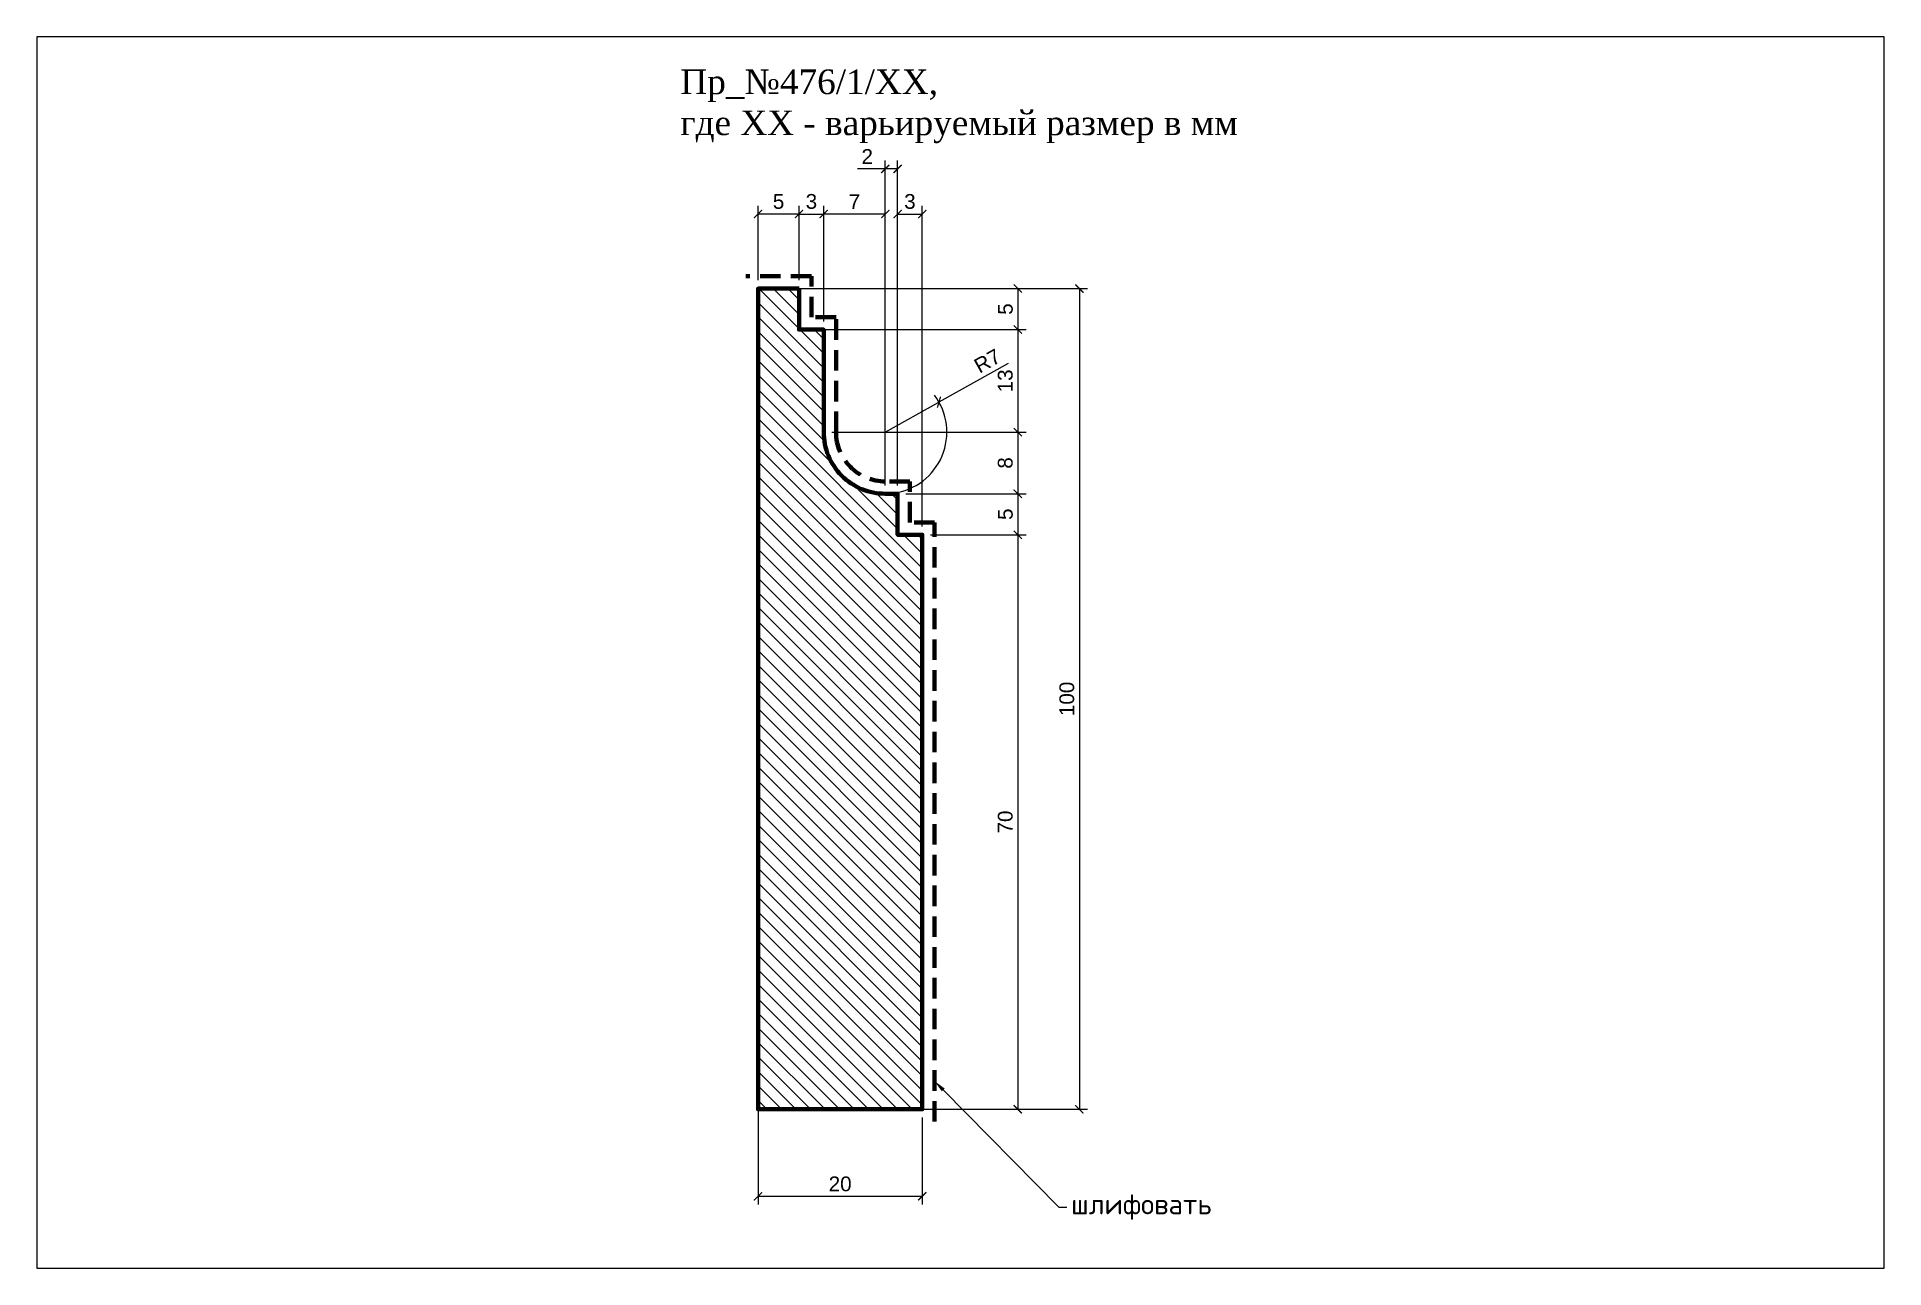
# Model space of a CAD drawing. Header units: inches. Extents: x 29 to 254, y 3795 to 3945.
import ezdxf
from ezdxf import colors
from ezdxf.entities.mleader import LeaderData, LeaderLine
from ezdxf.math import Vec2, Vec3

# ---------------------------------------------------------------- set-up
doc = ezdxf.new("R2010")
doc.units = ezdxf.units.IN
doc.header["$MEASUREMENT"] = 0
doc.linetypes.add('HIDDEN', pattern=[0.375, 0.25, -0.125])
doc.layers.add('Outside panel', color=7, linetype='Continuous', lineweight=18, true_color=0x7f5e57)
doc.layers.add('линия 50', color=1, linetype='Continuous', lineweight=140)
doc.layers.add('служебный слой РАЗМЕРЫ', color=7, linetype='Continuous', lineweight=9)
doc.layers.add('размеры в модели', color=7, linetype='Continuous')
doc.styles.add('ELECT', font='times.ttf')
doc.styles.get("Standard").update_dxf_attribs({"font": 'arial.ttf'})
doc.styles.add('ЕСКД штамп_текст', font='isocpeur.ttf')
doc.dimstyles.new('M_1', dxfattribs={"dimtxt": 1.8, "dimasz": 1, "dimexe": 1, "dimexo": 1, "dimgap": 0.6, "dimtad": 1, "dimdec": 0, "dimdsep": 46, "dimtxsty": 'Standard', "dimblk": 'ARCHTICK', "dimcen": -5, "dimclrd": 7, "dimclre": 7, "dimclrt": 7, "dimadec": 0, "dimazin": 0, "dimtfac": 1, "dimtdec": 0, "dimtmove": 0, "dimatfit": 3, "dimfxl": 1, "dimtolj": 1, "dimtzin": 0, "dimlwd": 5, "dimlwe": 5, "dimarcsym": 0})

# ---------------------------------------------------------------- blocks, each defined once
blk = doc.blocks.new('_ArchTick')
at = {"color": 0, "linetype": 'ByBlock', "const_width": 0.15}
blk.add_lwpolyline([(-0.5, -0.5), (0.5, 0.5)], dxfattribs=at)
blk = doc.blocks.new('*D14')
at = {"layer": 'Defpoints', "color": 0, "ltscale": 1000, "transparency": 16777216}
for p in [(139.14, 3900.33), (132.6, 3896.67)]:
    blk.add_point(p, dxfattribs=at)
at = {"layer": 'размеры в модели', "color": 7, "lineweight": 5, "ltscale": 1000, "transparency": 16777216}
for p in [(147.56, 3905.04), (132.6, 3896.67)]:
    blk.add_line(p, (139.14, 3900.33), dxfattribs=at)
blk.add_arc((132.6, 3896.67), 7.5, 277.6395, 36.855, dxfattribs=at)
at = {"layer": 'размеры в модели', "color": 7, "lineweight": 5, "ltscale": 1000, "transparency": 16777216, "rotation": 209.2154790157898}
blk.add_blockref('_ArchTick', (139.14, 3900.33), dxfattribs=at)
at = {"layer": 'размеры в модели', "color": 7, "ltscale": 1000, "transparency": 16777216, "insert": (145.04, 3905.35), "char_height": 1.8, "attachment_point": 5, "rotation": 29.2155}
blk.add_mtext('\\A1;R7', dxfattribs=at)
blk = doc.blocks.new('*D13')
at = {"layer": 'Defpoints', "color": 0, "ltscale": 1000, "transparency": 16777216}
for p in [(132.6, 3928.75), (132.6, 3889.17), (134.1, 3889.17)]:
    blk.add_point(p, dxfattribs=at)
at = {"layer": 'размеры в модели', "color": 7, "lineweight": 5, "ltscale": 1000, "transparency": 16777216}
for p, q in [((132.6, 3928.75), (129.21, 3928.75)), ((132.6, 3890.17), (132.6, 3929.75)), ((134.1, 3928.75), (132.6, 3928.75)), ((134.1, 3890.17), (134.1, 3929.75))]:
    blk.add_line(p, q, dxfattribs=at)
at = {"layer": 'размеры в модели', "color": 7, "lineweight": 5, "ltscale": 1000, "transparency": 16777216, "rotation": 180}
blk.add_blockref('_ArchTick', (132.6, 3928.75), dxfattribs=at)
at = {"layer": 'размеры в модели', "color": 7, "lineweight": 5, "ltscale": 1000, "transparency": 16777216}
blk.add_blockref('_ArchTick', (134.1, 3928.75), dxfattribs=at)
at = {"layer": 'размеры в модели', "color": 7, "ltscale": 1000, "transparency": 16777216, "insert": (130.4, 3930.26), "char_height": 1.8, "attachment_point": 5}
blk.add_mtext('\\A1;2', dxfattribs=at)
blk = doc.blocks.new('*D12')
at = {"layer": 'Defpoints', "color": 0, "ltscale": 1000, "transparency": 16777216}
for p in [(117.1, 3914.17), (132.1, 3814.17), (156.24, 3814.17)]:
    blk.add_point(p, dxfattribs=at)
at = {"layer": 'размеры в модели', "color": 7, "lineweight": 5, "ltscale": 1000, "transparency": 16777216}
for p, q in [((118.1, 3914.17), (157.24, 3914.17)), ((156.24, 3914.17), (156.24, 3814.17)), ((133.1, 3814.17), (157.24, 3814.17))]:
    blk.add_line(p, q, dxfattribs=at)
for p, rotation in [((156.24, 3914.17), 90), ((156.24, 3814.17), 270)]:
    blk.add_blockref('_ArchTick', p, dxfattribs=dict(at, rotation=rotation))
at = {"layer": 'размеры в модели', "color": 7, "ltscale": 1000, "transparency": 16777216, "insert": (154.72, 3864.17), "char_height": 1.8, "attachment_point": 5, "rotation": 90}
blk.add_mtext('\\A1;100', dxfattribs=at)
blk = doc.blocks.new('*D10')
at = {"layer": 'Defpoints', "color": 0, "ltscale": 1000, "transparency": 16777216}
for p in [(122.1, 3914.17), (122.1, 3909.17), (148.74, 3909.17)]:
    blk.add_point(p, dxfattribs=at)
at = {"layer": 'размеры в модели', "color": 7, "lineweight": 5, "ltscale": 1000, "transparency": 16777216}
for p, q in [((123.1, 3914.17), (149.74, 3914.17)), ((148.74, 3914.17), (148.74, 3909.17)), ((123.1, 3909.17), (149.74, 3909.17))]:
    blk.add_line(p, q, dxfattribs=at)
for p, rotation in [((148.74, 3914.17), 90), ((148.74, 3909.17), 270)]:
    blk.add_blockref('_ArchTick', p, dxfattribs=dict(at, rotation=rotation))
at = {"layer": 'размеры в модели', "color": 7, "ltscale": 1000, "transparency": 16777216, "insert": (147.23, 3911.67), "char_height": 1.8, "attachment_point": 5, "rotation": 90}
blk.add_mtext('\\A1;5', dxfattribs=at)
blk = doc.blocks.new('*D9')
at = {"layer": 'Defpoints', "color": 0, "ltscale": 1000, "transparency": 16777216}
for p in [(117.1, 3923.25), (117.1, 3914.17), (122.1, 3914.17)]:
    blk.add_point(p, dxfattribs=at)
at = {"layer": 'размеры в модели', "color": 7, "lineweight": 5, "ltscale": 1000, "transparency": 16777216}
for p, q in [((117.1, 3915.17), (117.1, 3924.25)), ((122.1, 3915.17), (122.1, 3924.25)), ((122.1, 3923.25), (117.1, 3923.25))]:
    blk.add_line(p, q, dxfattribs=at)
at = {"layer": 'размеры в модели', "color": 7, "lineweight": 5, "ltscale": 1000, "transparency": 16777216, "rotation": 180}
blk.add_blockref('_ArchTick', (117.1, 3923.25), dxfattribs=at)
at = {"layer": 'размеры в модели', "color": 7, "lineweight": 5, "ltscale": 1000, "transparency": 16777216}
blk.add_blockref('_ArchTick', (122.1, 3923.25), dxfattribs=at)
at = {"layer": 'размеры в модели', "color": 7, "ltscale": 1000, "transparency": 16777216, "insert": (119.6, 3924.77), "char_height": 1.8, "attachment_point": 5}
blk.add_mtext('\\A1;5', dxfattribs=at)
blk = doc.blocks.new('*D8')
at = {"layer": 'Defpoints', "color": 0, "ltscale": 1000, "transparency": 16777216}
for p in [(137.1, 3923.25), (134.1, 3889.17), (137.1, 3884.17)]:
    blk.add_point(p, dxfattribs=at)
at = {"layer": 'размеры в модели', "color": 7, "lineweight": 5, "ltscale": 1000, "transparency": 16777216}
for p, q in [((134.1, 3890.17), (134.1, 3924.25)), ((137.1, 3885.17), (137.1, 3924.25)), ((134.1, 3923.25), (137.1, 3923.25))]:
    blk.add_line(p, q, dxfattribs=at)
at = {"layer": 'размеры в модели', "color": 7, "lineweight": 5, "ltscale": 1000, "transparency": 16777216, "rotation": 180}
blk.add_blockref('_ArchTick', (134.1, 3923.25), dxfattribs=at)
at = {"layer": 'размеры в модели', "color": 7, "lineweight": 5, "ltscale": 1000, "transparency": 16777216}
blk.add_blockref('_ArchTick', (137.1, 3923.25), dxfattribs=at)
at = {"layer": 'размеры в модели', "color": 7, "ltscale": 1000, "transparency": 16777216, "insert": (135.6, 3924.77), "char_height": 1.8, "attachment_point": 5}
blk.add_mtext('\\A1;3', dxfattribs=at)
blk = doc.blocks.new('*D6')
at = {"layer": 'Defpoints', "color": 0, "ltscale": 1000, "transparency": 16777216}
for p in [(125.1, 3923.25), (122.1, 3914.17), (125.1, 3909.17)]:
    blk.add_point(p, dxfattribs=at)
at = {"layer": 'размеры в модели', "color": 7, "lineweight": 5, "ltscale": 1000, "transparency": 16777216}
for p, q in [((122.1, 3915.17), (122.1, 3924.25)), ((125.1, 3910.17), (125.1, 3924.25)), ((122.1, 3923.25), (125.1, 3923.25))]:
    blk.add_line(p, q, dxfattribs=at)
at = {"layer": 'размеры в модели', "color": 7, "lineweight": 5, "ltscale": 1000, "transparency": 16777216, "rotation": 180}
blk.add_blockref('_ArchTick', (122.1, 3923.25), dxfattribs=at)
at = {"layer": 'размеры в модели', "color": 7, "lineweight": 5, "ltscale": 1000, "transparency": 16777216}
blk.add_blockref('_ArchTick', (125.1, 3923.25), dxfattribs=at)
at = {"layer": 'размеры в модели', "color": 7, "ltscale": 1000, "transparency": 16777216, "insert": (123.6, 3924.77), "char_height": 1.8, "attachment_point": 5}
blk.add_mtext('\\A1;3', dxfattribs=at)
blk = doc.blocks.new('*D5')
at = {"layer": 'Defpoints', "color": 0, "ltscale": 1000, "transparency": 16777216}
for p in [(137.1, 3884.17), (137.1, 3814.17), (148.74, 3814.17)]:
    blk.add_point(p, dxfattribs=at)
at = {"layer": 'размеры в модели', "color": 7, "lineweight": 5, "ltscale": 1000, "transparency": 16777216}
for p, q in [((138.1, 3884.17), (149.74, 3884.17)), ((148.74, 3884.17), (148.74, 3814.17)), ((138.1, 3814.17), (149.74, 3814.17))]:
    blk.add_line(p, q, dxfattribs=at)
for p, rotation in [((148.74, 3884.17), 90), ((148.74, 3814.17), 270)]:
    blk.add_blockref('_ArchTick', p, dxfattribs=dict(at, rotation=rotation))
at = {"layer": 'размеры в модели', "color": 7, "ltscale": 1000, "transparency": 16777216, "insert": (147.22, 3849.17), "char_height": 1.8, "attachment_point": 5, "rotation": 90}
blk.add_mtext('\\A1;70', dxfattribs=at)
blk = doc.blocks.new('*D4')
at = {"layer": 'Defpoints', "color": 0, "ltscale": 1000, "transparency": 16777216}
for p in [(134.1, 3889.17), (137.1, 3884.17), (148.74, 3884.17)]:
    blk.add_point(p, dxfattribs=at)
at = {"layer": 'размеры в модели', "color": 7, "lineweight": 5, "ltscale": 1000, "transparency": 16777216}
for p, q in [((135.1, 3889.17), (149.74, 3889.17)), ((148.74, 3889.17), (148.74, 3884.17)), ((138.1, 3884.17), (149.74, 3884.17))]:
    blk.add_line(p, q, dxfattribs=at)
for p, rotation in [((148.74, 3889.17), 90), ((148.74, 3884.17), 270)]:
    blk.add_blockref('_ArchTick', p, dxfattribs=dict(at, rotation=rotation))
at = {"layer": 'размеры в модели', "color": 7, "ltscale": 1000, "transparency": 16777216, "insert": (147.23, 3886.67), "char_height": 1.8, "attachment_point": 5, "rotation": 90}
blk.add_mtext('\\A1;5', dxfattribs=at)
blk = doc.blocks.new('*D3')
at = {"layer": 'Defpoints', "color": 0, "ltscale": 1000, "transparency": 16777216}
for p in [(125.1, 3896.67), (134.1, 3889.17), (148.74, 3889.17)]:
    blk.add_point(p, dxfattribs=at)
at = {"layer": 'размеры в модели', "color": 7, "lineweight": 5, "ltscale": 1000, "transparency": 16777216}
for p, q in [((126.1, 3896.67), (149.74, 3896.67)), ((148.74, 3896.67), (148.74, 3889.17)), ((135.1, 3889.17), (149.74, 3889.17))]:
    blk.add_line(p, q, dxfattribs=at)
for p, rotation in [((148.74, 3896.67), 90), ((148.74, 3889.17), 270)]:
    blk.add_blockref('_ArchTick', p, dxfattribs=dict(at, rotation=rotation))
at = {"layer": 'размеры в модели', "color": 7, "ltscale": 1000, "transparency": 16777216, "insert": (147.22, 3892.92), "char_height": 1.8, "attachment_point": 5, "rotation": 90}
blk.add_mtext('\\A1;8', dxfattribs=at)
blk = doc.blocks.new('*D2')
at = {"layer": 'Defpoints', "color": 0, "ltscale": 1000, "transparency": 16777216}
for p in [(122.1, 3909.17), (125.1, 3896.67), (148.74, 3896.67)]:
    blk.add_point(p, dxfattribs=at)
at = {"layer": 'размеры в модели', "color": 7, "lineweight": 5, "ltscale": 1000, "transparency": 16777216}
for p, q in [((123.1, 3909.17), (149.74, 3909.17)), ((148.74, 3909.17), (148.74, 3896.67)), ((126.1, 3896.67), (149.74, 3896.67))]:
    blk.add_line(p, q, dxfattribs=at)
for p, rotation in [((148.74, 3909.17), 90), ((148.74, 3896.67), 270)]:
    blk.add_blockref('_ArchTick', p, dxfattribs=dict(at, rotation=rotation))
at = {"layer": 'размеры в модели', "color": 7, "ltscale": 1000, "transparency": 16777216, "insert": (147.22, 3902.92), "char_height": 1.8, "attachment_point": 5, "rotation": 90}
blk.add_mtext('\\A1;13', dxfattribs=at)

msp = doc.modelspace()

# ---------------------------------------------------------------- hatches: boundary and pattern name
at = {"layer": 'Outside panel', "ltscale": 1000}
h = msp.add_hatch(dxfattribs=at)
h.set_pattern_fill('ANSI31', color=256, scale=10, angle=90)
h.set_pattern_definition([(135, (-310032.5513, 97477.0932), (-0.8838834765, -0.8838834765), [])])
h.paths.add_polyline_path([(134.1, 3884.17), (134.1, 3889.17), (132.6, 3889.17, -0.414214), (125.1, 3896.67), (125.1, 3909.17), (122.1, 3909.17), (122.1, 3914.17), (117.1, 3914.17), (117.1, 3814.17), (137.1, 3814.17), (137.1, 3884.17)])

# ---------------------------------------------------------------- linework, layer by layer
at = {"color": 6, "ltscale": 1000}
msp.add_lwpolyline([(29.26, 3794.82), (254.26, 3794.82), (254.26, 3944.82), (29.26, 3944.82)], close=True, dxfattribs=at)
at = {"layer": 'линия 50', "color": 1, "linetype": 'HIDDEN', "ltscale": 10, "true_color": 0xff0909}
msp.add_lwpolyline([(138.6, 3812.67), (138.6, 3885.67), (135.6, 3885.67), (135.6, 3890.67), (132.6, 3890.67, -0.414217), (126.6, 3896.67), (126.6, 3910.67), (123.6, 3910.67), (123.6, 3915.67), (115.6, 3915.67)], format="xyb", dxfattribs=at)
at = {"layer": 'линия 50', "color": 7}
msp.add_lwpolyline([(122.1, 3914.17), (117.1, 3914.17), (117.1, 3814.17), (117.1, 3814.17), (137.1, 3814.17), (137.1, 3884.17), (134.1, 3884.17), (134.1, 3889.17), (132.6, 3889.17, -0.414217), (125.1, 3896.67), (125.1, 3909.17), (122.1, 3909.17), (122.1, 3914.17)], format="xyb", close=True, dxfattribs=at)

# ---------------------------------------------------------------- texts
at = {"color": 7, "ltscale": 1000, "insert": (107.64, 3940.86), "char_height": 3, "attachment_point": 1, "style": 'ELECT'}
msp.add_mtext_dynamic_manual_height_columns('Пр_№476/1/ХХ,\\Pгде ХХ - варьируемый размер в мм', width=72.9455, gutter_width=15, heights=[0], dxfattribs=at)

# ---------------------------------------------------------------- dimensions: what is measured, and where the dimension line sits
at = {"layer": 'размеры в модели', "color": 5, "ltscale": 1000}
for base, p1, p2, picture, middle in [((132.5979, 3928.7547), (134.098, 3889.1715), (132.5979, 3889.1715), '*D13', (130.4018, 3930.2583)), ((117.1, 3923.25), (122.1, 3914.17), (117.1, 3914.17), '*D9', (119.6, 3924.77)), ((125.1, 3923.25), (122.1, 3914.17), (125.1, 3909.17), '*D6', (123.6, 3924.77)), ((137.1, 3923.25), (134.1, 3889.17), (137.1, 3884.17), '*D8', (135.6, 3924.77))]:
    dim = msp.add_linear_dim(base=base, p1=p1, p2=p2, dimstyle='M_1', dxfattribs=at)
    dim.commit()
    dim.dimension.update_dxf_attribs({"geometry": picture, "text_midpoint": middle})
for base, p1, p2 in [((132.5979, 3923.2547), (125.098, 3909.1715), (132.5979, 3889.1715)), ((137.1, 3803.57), (117.1, 3829.17), (137.1, 3814.17))]:
    msp.add_linear_dim(base=base, p1=p1, p2=p2, dimstyle='M_1', dxfattribs=at).render()
for base, p1, p2, picture, middle in [((156.24, 3814.17), (117.1, 3914.17), (132.1, 3814.17), '*D12', (154.72, 3864.17)), ((148.74, 3909.17), (122.1, 3914.17), (122.1, 3909.17), '*D10', (147.23, 3911.67)), ((148.74161056, 3896.67148385), (122.09800498, 3909.17148385), (125.09800498, 3896.67148385), '*D2', (147.22196527, 3902.92148385)), ((148.74161056, 3889.17148385), (125.09800498, 3896.67148385), (134.09800498, 3889.17148385), '*D3', (147.22257918, 3892.92148385)), ((148.74, 3884.17), (134.1, 3889.17), (137.1, 3884.17), '*D4', (147.23, 3886.67)), ((148.74, 3814.17), (137.1, 3884.17), (137.1, 3814.17), '*D5', (147.22, 3849.17))]:
    dim = msp.add_linear_dim(base=base, p1=p1, p2=p2, angle=90, dimstyle='M_1', dxfattribs=at)
    dim.commit()
    dim.dimension.update_dxf_attribs({"geometry": picture, "text_midpoint": middle})
dim = msp.add_radius_dim(center=(132.6, 3896.67), mpoint=(139.14, 3900.33), dimstyle='M_1', dxfattribs=at)
dim.commit()
dim.dimension.update_dxf_attribs({"geometry": '*D14', "text_midpoint": (145.77, 3904.04), "dimtype": 132})

# ---------------------------------------------------------------- leaders
at = {"layer": 'служебный слой РАЗМЕРЫ'}
ml = msp.add_multileader_mtext('Standard', dxfattribs=at)
ml.set_content('\\A1;{\\fISOCPEUR|b1|i0|c204|p34;шлифовать}', color=256, style='ЕСКД штамп_текст')
ml.set_leader_properties(color=256, linetype='ByLayer', lineweight=-1)
ml.build(insert=Vec2(0, 0))
ml.multileader.update_dxf_attribs({"dogleg_length": 1, "arrow_head_size": 1.5})
ctx = ml.context
ctx.base_point, ctx.char_height, ctx.arrow_head_size, ctx.landing_gap_size, ctx.plane_origin = Vec3(154.73, 3802.25), 2.5, 1.5, 0.5, Vec3(181.38, 3815.41)
notes = []
notes.append((ctx, [(1, (1, 1, 0), (153.73, 3802.25), (1, 0), 1, [(0, [(138.6, 3817.6)], 0, [])])]))
ctx.mtext.insert, ctx.mtext.flow_direction = Vec3(155.23, 3803.87), 5
for ctx, leaders in notes:
    for number, flags, end, landing, length, lines in leaders:
        leader = LeaderData()
        leader.index, (leader.has_last_leader_line, leader.has_dogleg_vector, leader.attachment_direction) = number, flags
        leader.last_leader_point, leader.dogleg_vector, leader.dogleg_length = Vec3(end), Vec3(landing), length
        for number, points, colour, breaks in lines:
            line = LeaderLine()
            line.index, line.vertices, line.color, line.breaks = number, Vec3.list(points), colors.encode_raw_color(colour), breaks
            leader.lines.append(line)
        ctx.leaders.append(leader)

doc.saveas('drawing.dxf')
